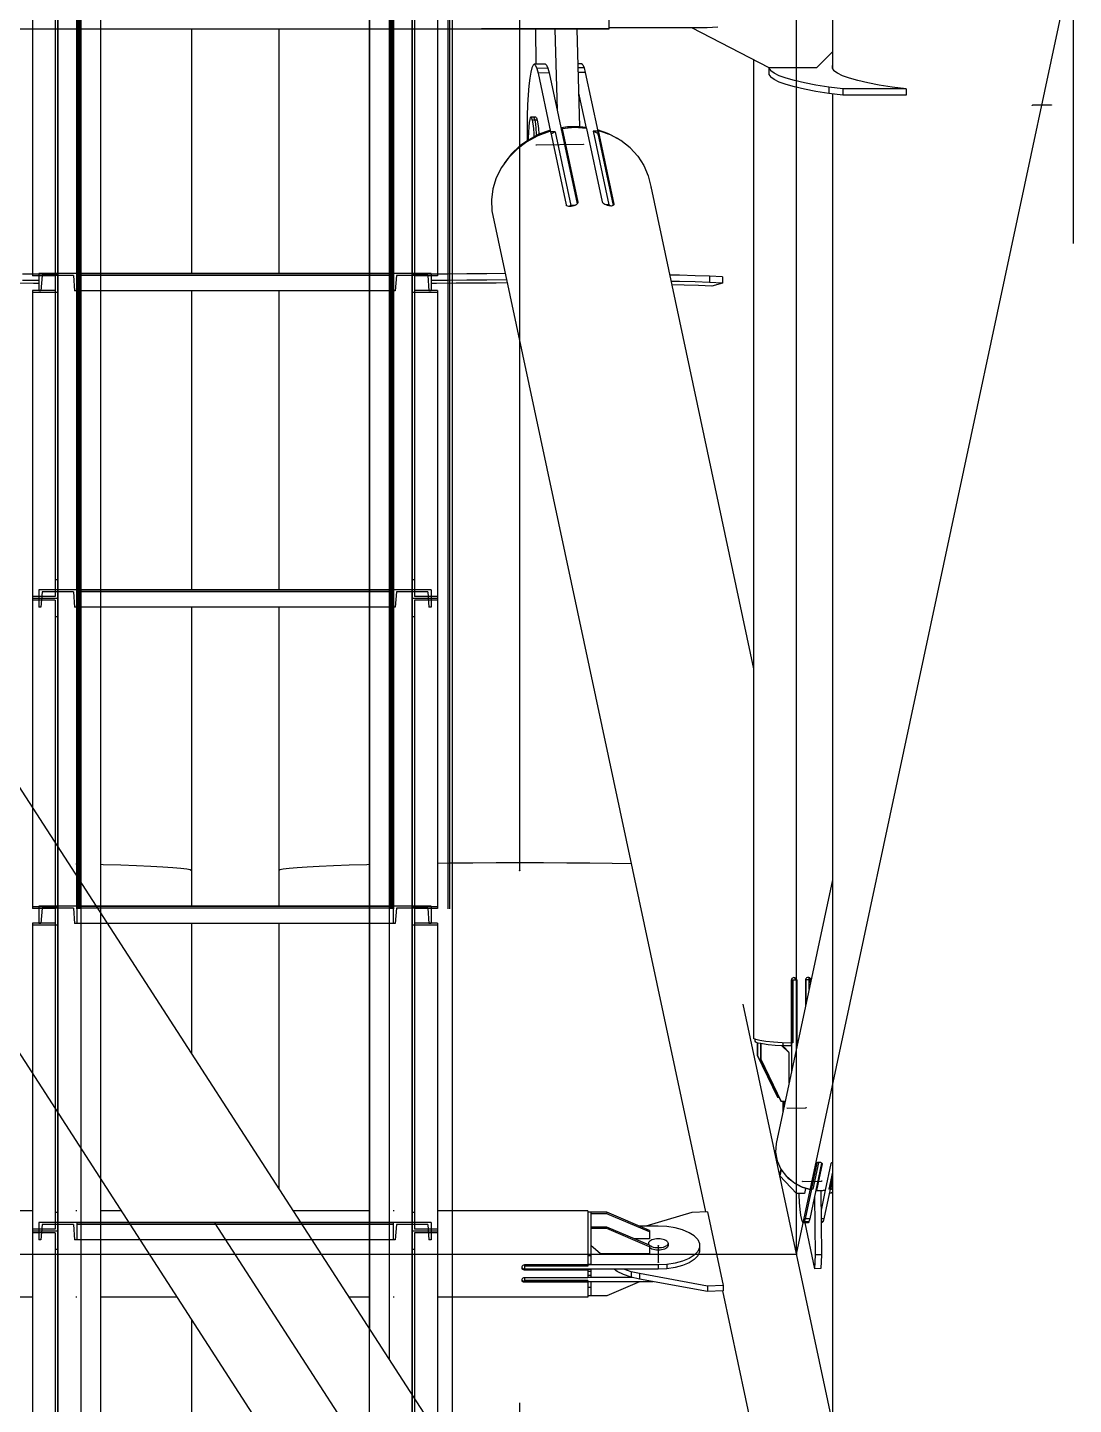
# Model space of a CAD drawing. Header units: millimetres. Extents: x 150209.93 to 150215.05, y 136675.65 to 136679.93.
# Drawn here: x 150211.3362 to 150211.4023, y 136676.8832 to 136676.9703 of the extents above; entities that cross this region are included whole.
import ezdxf

# ---------------------------------------------------------------- set-up
doc = ezdxf.new("R2010")
doc.units = ezdxf.units.MM
doc.header["$LTSCALE"] = 0.25
for name, pattern in [('CENTER', [50.8, 31.75, -6.35, 6.35, -6.35]), ('XKITLINE00', [0]), ('XKITLINE02', [4, 2, -2]), ('XKITLINE03', [6, 3, -1, 1, -1])]:
    doc.linetypes.add(name, pattern=pattern)

# ---------------------------------------------------------------- blocks, each defined once
blk = doc.blocks.new('çatıı')
at = {"color": 8, "linetype": 'CENTER'}
for p, q in [((12195, 6431.43), (12195, 8100.54)), ((12370, 5629.8), (12370, 7286.23)), ((12282.5, 6310.27), (12282.5, 7130.27)), ((12370, 5900.27), (11840, 6720.27)), ((12370, 5900.27), (12195, 6720.27)), ((12282.5, 6310.27), (12370, 6720.27)), ((12362.99, 6673.49), (12357.02, 6673.42)), ((12215.11, 6661.04), (12200.2, 6660.85)), ((12195, 4763.35), (12195, 6431.43)), ((12279.51, 6356.42), (12285.48, 6356.49)), ((12284.42, 6333.24), (12290.39, 6333.32)), ((12238.78, 6312.93), (12238.78, 6307.62)), ((11927.5, 6310.27), (12282.5, 6310.27))]:
    blk.add_line(p, q, dxfattribs=at)
at = {"color": 1, "linetype": 'XKITLINE03'}
for p, q in [((12049.01, 6234.33), (12049, 7919.31)), ((12055, 7919.31), (12055, 6234.33)), ((12147.48, 6234.33), (12147.48, 7919.31)), ((12160.98, 6234.33), (12160.98, 7919.31)), ((12049, 6717.52), (12049, 6620.07)), ((12160.98, 6620.07), (12160.98, 6717.52)), ((12055, 6620.27), (12154.98, 6620.27)), ((12055, 6620.27), (12055, 6620.27)), ((12154.98, 6620.27), (12154.98, 6620.27)), ((12049, 6614.26), (12049, 6517.52)), ((12160.98, 6517.52), (12160.98, 6614.26)), ((12049, 6517.52), (12049, 6420.07)), ((12055, 6520.27), (12154.98, 6520.27)), ((12055, 6520.27), (12055, 6520.27)), ((12154.98, 6520.27), (12154.98, 6520.27)), ((12160.98, 6420.07), (12160.98, 6517.52)), ((12055, 6420.27), (12154.98, 6420.27)), ((12055, 6420.27), (12055, 6420.27)), ((12154.98, 6420.27), (12154.98, 6420.27)), ((12049, 6414.26), (12049, 6317.52)), ((12160.98, 6317.52), (12160.98, 6414.26)), ((12055, 6320.27), (12154.98, 6320.27)), ((12055, 6320.27), (12055, 6320.27)), ((12154.98, 6320.27), (12154.98, 6320.27)), ((12049, 6317.52), (12049, 6220.07)), ((12160.98, 6220.07), (12160.98, 6317.52))]:
    blk.add_line(p, q, dxfattribs=at)
at = {"color": 116, "linetype": 'XKITLINE02', "true_color": 0x136734}
for p, q in [((12054.92, 7919.31), (12054.93, 6234.33)), ((12055, 7919.31), (12055, 6234.33)), ((12055.45, 7919.31), (12055.46, 6234.33)), ((12055.85, 7919.31), (12055.85, 6234.33)), ((12147.48, 7919.31), (12147.48, 6234.33)), ((12153.68, 7919.31), (12153.68, 6234.33)), ((12154.13, 7919.31), (12154.13, 6234.33)), ((12154.53, 7919.31), (12154.53, 6234.33)), ((12154.98, 7919.31), (12154.98, 6234.33)), ((12155.07, 7919.31), (12155.06, 6234.33)), ((12172.3, 7919.31), (12172.3, 6234.33)), ((12172.83, 7919.31), (12172.83, 6234.33)), ((12056.31, 6743.1), (12056.31, 6697.45)), ((12062.5, 6743.1), (12062.5, 6697.45)), ((12147.48, 6743.1), (12147.48, 6697.45)), ((12153.68, 6743.1), (12153.68, 6697.45)), ((12173.68, 6743.1), (12173.68, 6697.45)), ((12041, 6717.52), (12041, 6619.49)), ((12048.2, 6716.94), (12048.2, 6614.27)), ((12049, 6717.52), (12049, 6614.27)), ((12160.98, 6717.52), (12160.98, 6614.27)), ((12161.78, 6716.94), (12161.78, 6614.27)), ((12168.98, 6717.52), (12168.98, 6619.49)), ((12049, 6699.41), (12049, 6620.07)), ((12049, 6620.07), (12041, 6620.07)), ((12048.2, 6619.49), (12041, 6619.49)), ((12043, 6620.27), (12043, 6614.77)), ((12055, 6620.27), (12043, 6620.27)), ((12043, 6620.27), (12043, 6614.77)), ((12044.07, 6619.57), (12043.68, 6614.77)), ((12044.07, 6619.57), (12043.68, 6614.77)), ((12053.94, 6619.57), (12044.07, 6619.57)), ((12049, 6620.09), (12048.2, 6620.09)), ((12048.2, 6620.09), (12048.2, 6518.11)), ((12049, 6620.09), (12049, 6517.52)), ((12053.94, 6619.57), (12054.32, 6614.77)), ((12053.94, 6619.57), (12054.32, 6614.77)), ((12055, 6620.27), (12055, 6614.77)), ((12062.5, 6620.27), (12055, 6620.27)), ((12055, 6620.27), (12055, 6614.77)), ((12055, 6620.27), (12055, 6614.77)), ((12154.98, 6619.57), (12055, 6619.57)), ((12154.98, 6620.27), (12147.48, 6620.27)), ((12154.98, 6620.27), (12154.98, 6614.77)), ((12154.98, 6620.27), (12154.98, 6614.77)), ((12166.98, 6620.27), (12154.98, 6620.27)), ((12154.98, 6620.27), (12154.98, 6614.77)), ((12156.05, 6619.57), (12155.66, 6614.77)), ((12156.05, 6619.57), (12155.66, 6614.77)), ((12165.92, 6619.57), (12156.05, 6619.57)), ((12160.98, 6620.09), (12160.98, 6517.52)), ((12161.78, 6620.09), (12160.98, 6620.09)), ((12168.98, 6620.07), (12160.98, 6620.07)), ((12161.78, 6620.09), (12161.78, 6518.11)), ((12168.98, 6619.49), (12161.78, 6619.49)), ((12165.92, 6619.57), (12166.3, 6614.77)), ((12165.92, 6619.57), (12166.3, 6614.77)), ((12166.98, 6620.27), (12166.98, 6614.77)), ((12166.98, 6620.27), (12166.98, 6614.77)), ((12048.2, 6614.84), (12041, 6614.84)), ((12041, 6614.84), (12041, 6517.52)), ((12049, 6614.26), (12041, 6614.26)), ((12043.68, 6614.77), (12043, 6614.77)), ((12049, 6614.27), (12048.2, 6614.27)), ((12055, 6614.77), (12054.32, 6614.77)), ((12062.5, 6614.77), (12055, 6614.77)), ((12154.98, 6614.77), (12147.48, 6614.77)), ((12155.66, 6614.77), (12154.98, 6614.77)), ((12161.78, 6614.27), (12160.98, 6614.27)), ((12168.98, 6614.26), (12160.98, 6614.26)), ((12168.98, 6614.84), (12161.78, 6614.84)), ((12166.98, 6614.77), (12166.3, 6614.77)), ((12168.98, 6614.84), (12168.98, 6517.52)), ((12049, 6523.35), (12048.2, 6523.35)), ((12161.78, 6523.35), (12160.98, 6523.35)), ((12048.2, 6518.11), (12041, 6518.11)), ((12049, 6517.52), (12041, 6517.52)), ((12041, 6517.52), (12041, 6419.49)), ((12049, 6517.52), (12041, 6517.52)), ((12048.2, 6516.94), (12041, 6516.94)), ((12043, 6520.27), (12043, 6514.77)), ((12055, 6520.27), (12043, 6520.27)), ((12043, 6520.27), (12043, 6514.77)), ((12044.07, 6519.57), (12043.68, 6514.77)), ((12044.07, 6519.57), (12043.68, 6514.77)), ((12053.94, 6519.57), (12044.07, 6519.57)), ((12048.2, 6516.94), (12048.2, 6414.27)), ((12049, 6520.27), (12049, 6517.52)), ((12049, 6517.52), (12049, 6414.27)), ((12053.94, 6519.57), (12054.32, 6514.77)), ((12053.94, 6519.57), (12054.32, 6514.77)), ((12055, 6520.27), (12055, 6514.77)), ((12062.5, 6520.27), (12055, 6520.27)), ((12055, 6520.27), (12055, 6514.77)), ((12055, 6520.27), (12055, 6514.77)), ((12154.98, 6519.57), (12055, 6519.57)), ((12154.98, 6520.27), (12147.48, 6520.27)), ((12154.98, 6520.27), (12154.98, 6514.77)), ((12154.98, 6520.27), (12154.98, 6514.77)), ((12166.98, 6520.27), (12154.98, 6520.27)), ((12154.98, 6520.27), (12154.98, 6514.77)), ((12156.05, 6519.57), (12155.66, 6514.77)), ((12156.05, 6519.57), (12155.66, 6514.77)), ((12165.92, 6519.57), (12156.05, 6519.57)), ((12168.98, 6517.52), (12160.98, 6517.52)), ((12160.98, 6517.52), (12160.98, 6414.27)), ((12168.98, 6517.52), (12160.98, 6517.52)), ((12168.98, 6518.11), (12161.78, 6518.11)), ((12161.78, 6516.94), (12161.78, 6414.27)), ((12168.98, 6516.94), (12161.78, 6516.94)), ((12165.92, 6519.57), (12166.3, 6514.77)), ((12165.92, 6519.57), (12166.3, 6514.77)), ((12166.98, 6520.27), (12166.98, 6514.77)), ((12166.98, 6520.27), (12166.98, 6514.77)), ((12168.98, 6517.52), (12168.98, 6419.49)), ((12043.68, 6514.77), (12043, 6514.77)), ((12055, 6514.77), (12054.32, 6514.77)), ((12062.5, 6514.77), (12055, 6514.77)), ((12154.98, 6514.77), (12147.48, 6514.77)), ((12155.66, 6514.77), (12154.98, 6514.77)), ((12166.98, 6514.77), (12166.3, 6514.77)), ((12049, 6511.72), (12048.2, 6511.72)), ((12161.78, 6511.72), (12160.98, 6511.72)), ((12049, 6438.9), (12049, 6420.07)), ((12056.31, 6427.6), (12056.31, 6343.61)), ((12049, 6420.07), (12041, 6420.07)), ((12048.2, 6419.49), (12041, 6419.49)), ((12043, 6420.27), (12043, 6414.77)), ((12055, 6420.27), (12043, 6420.27)), ((12043, 6420.27), (12043, 6414.77)), ((12044.07, 6419.57), (12043.68, 6414.77)), ((12044.07, 6419.57), (12043.68, 6414.77)), ((12053.94, 6419.57), (12044.07, 6419.57)), ((12049, 6420.09), (12048.2, 6420.09)), ((12048.2, 6420.09), (12048.2, 6318.11)), ((12049, 6420.09), (12049, 6317.52)), ((12053.94, 6419.57), (12054.32, 6414.77)), ((12053.94, 6419.57), (12054.32, 6414.77)), ((12055, 6420.27), (12055, 6414.77)), ((12062.5, 6420.27), (12055, 6420.27)), ((12055, 6420.27), (12055, 6414.77)), ((12055, 6420.27), (12055, 6414.77)), ((12154.98, 6419.57), (12055, 6419.57)), ((12062.5, 6418.01), (12062.5, 6334.02)), ((12154.98, 6420.27), (12147.48, 6420.27)), ((12154.98, 6420.27), (12154.98, 6414.77)), ((12154.98, 6420.27), (12154.98, 6414.77)), ((12166.98, 6420.27), (12154.98, 6420.27)), ((12154.98, 6420.27), (12154.98, 6414.77)), ((12156.05, 6419.57), (12155.66, 6414.77)), ((12156.05, 6419.57), (12155.66, 6414.77)), ((12165.92, 6419.57), (12156.05, 6419.57)), ((12160.98, 6420.09), (12160.98, 6317.52)), ((12161.78, 6420.09), (12160.98, 6420.09)), ((12168.98, 6420.07), (12160.98, 6420.07)), ((12161.78, 6420.09), (12161.78, 6318.11)), ((12168.98, 6419.49), (12161.78, 6419.49)), ((12165.92, 6419.57), (12166.3, 6414.77)), ((12165.92, 6419.57), (12166.3, 6414.77)), ((12166.98, 6420.27), (12166.98, 6414.77)), ((12166.98, 6420.27), (12166.98, 6414.77)), ((12048.2, 6414.84), (12041, 6414.84)), ((12041, 6414.84), (12041, 6317.52)), ((12049, 6414.26), (12041, 6414.26)), ((12043.68, 6414.77), (12043, 6414.77)), ((12049, 6414.27), (12048.2, 6414.27)), ((12055, 6414.77), (12054.32, 6414.77)), ((12064.6, 6414.77), (12055, 6414.77)), ((12154.98, 6414.77), (12147.48, 6414.77)), ((12155.66, 6414.77), (12154.98, 6414.77)), ((12161.78, 6414.27), (12160.98, 6414.27)), ((12168.98, 6414.26), (12160.98, 6414.26)), ((12168.98, 6414.84), (12161.78, 6414.84)), ((12166.98, 6414.77), (12166.3, 6414.77)), ((12168.98, 6414.84), (12168.98, 6317.52)), ((12049, 6408.53), (12049, 6317.52)), ((12043, 6320.27), (12043, 6314.77)), ((12055, 6320.27), (12043, 6320.27)), ((12043, 6320.27), (12043, 6314.77)), ((12049, 6323.35), (12048.2, 6323.35)), ((12055, 6320.27), (12055, 6314.77)), ((12062.5, 6320.27), (12055, 6320.27)), ((12055, 6320.27), (12055, 6314.77)), ((12055, 6320.27), (12055, 6314.77)), ((12125.67, 6320.27), (12071.39, 6320.27)), ((12154.98, 6320.27), (12147.48, 6320.27)), ((12154.98, 6320.27), (12154.98, 6314.77)), ((12154.98, 6320.27), (12154.98, 6314.77)), ((12166.98, 6320.27), (12154.98, 6320.27)), ((12154.98, 6320.27), (12154.98, 6314.77)), ((12161.78, 6323.35), (12160.98, 6323.35)), ((12166.98, 6320.27), (12166.98, 6314.77)), ((12166.98, 6320.27), (12166.98, 6314.77)), ((12048.2, 6318.11), (12041, 6318.11)), ((12041, 6317.52), (12041, 6234.33)), ((12049, 6317.52), (12041, 6317.52)), ((12049, 6317.52), (12041, 6317.52)), ((12048.2, 6316.94), (12041, 6316.94)), ((12044.07, 6319.57), (12043.68, 6314.77)), ((12044.07, 6319.57), (12043.68, 6314.77)), ((12053.94, 6319.57), (12044.07, 6319.57)), ((12048.2, 6316.94), (12048.2, 6217.17)), ((12049, 6317.52), (12049, 6234.33)), ((12053.94, 6319.57), (12054.32, 6314.77)), ((12053.94, 6319.57), (12054.32, 6314.77)), ((12154.98, 6319.57), (12055, 6319.57)), ((12156.05, 6319.57), (12155.66, 6314.77)), ((12156.05, 6319.57), (12155.66, 6314.77)), ((12165.92, 6319.57), (12156.05, 6319.57)), ((12160.98, 6317.52), (12160.98, 6214.27)), ((12168.98, 6317.52), (12160.98, 6317.52)), ((12168.98, 6317.52), (12160.98, 6317.52)), ((12168.98, 6318.11), (12161.78, 6318.11)), ((12161.78, 6316.94), (12161.78, 6214.27)), ((12168.98, 6316.94), (12161.78, 6316.94)), ((12165.92, 6319.57), (12166.3, 6314.77)), ((12165.92, 6319.57), (12166.3, 6314.77)), ((12168.98, 6317.52), (12168.98, 6219.49)), ((12043.68, 6314.77), (12043, 6314.77)), ((12049, 6311.72), (12048.2, 6311.72)), ((12055, 6314.77), (12054.32, 6314.77)), ((12062.5, 6314.77), (12055, 6314.77)), ((12129.23, 6314.77), (12074.94, 6314.77)), ((12154.98, 6314.77), (12147.48, 6314.77)), ((12155.66, 6314.77), (12154.98, 6314.77)), ((12161.78, 6311.72), (12160.98, 6311.72)), ((12166.98, 6314.77), (12166.3, 6314.77))]:
    blk.add_line(p, q, dxfattribs=at)
at = {"color": 8, "linetype": 'XKITLINE00'}
for p, q in [((12293.8, 6748.43), (12293.8, 6690.26)), ((12223.2, 6725.29), (12223.2, 6697.54)), ((12182.19, 6697.45), (12027.8, 6697.45)), ((12091.2, 6697.45), (12091.2, 6620.27)), ((12118.8, 6697.45), (12118.8, 6620.27)), ((12182.36, 6697.48), (12182.19, 6697.45)), ((12182.6, 6697.51), (12182.36, 6697.48)), ((12182.89, 6697.53), (12182.6, 6697.51)), ((12182.89, 6697.51), (12182.6, 6697.51)), ((12183.2, 6697.54), (12182.89, 6697.53)), ((12183.2, 6697.51), (12182.89, 6697.51)), ((12183.2, 6697.54), (12183.2, 6697.51)), ((12223.2, 6697.54), (12183.2, 6697.54)), ((12223.2, 6697.51), (12183.2, 6697.51)), ((12199.92, 6697.51), (12200.1, 6686.36)), ((12206.1, 6697.51), (12206.78, 6671.87)), ((12213.07, 6697.51), (12213.88, 6666.61)), ((12254.2, 6697.88), (12223.2, 6697.88)), ((12223.2, 6697.54), (12223.2, 6697.51)), ((12273.8, 6685.3), (12249.43, 6697.88)), ((12257.64, 6698.15), (12254.2, 6697.88)), ((12293.8, 6690.26), (12288.8, 6685.3)), ((12293.8, 6690.26), (12293.8, 6685.1)), ((12199.21, 6686.11), (12198.83, 6685.28)), ((12199.6, 6686.36), (12199.21, 6686.11)), ((12203.09, 6686.4), (12199.6, 6686.36)), ((12200, 6686.02), (12199.6, 6686.36)), ((12200, 6686.02), (12200.4, 6685.09)), ((12203.48, 6686.06), (12203.09, 6686.4)), ((12203.48, 6686.06), (12203.88, 6685.14)), ((12214.52, 6686.55), (12213.36, 6686.53)), ((12214.92, 6686.21), (12214.52, 6686.55)), ((12214.92, 6686.21), (12215.32, 6685.28)), ((12268.92, 6687.82), (12268.92, 6378.42)), ((12293.8, 6686.02), (12293.76, 6685.97)), ((12293.76, 6685.97), (12293.76, 6685.15)), ((12198.17, 6681.95), (12197.89, 6679.54)), ((12198.48, 6683.88), (12198.17, 6681.95)), ((12198.83, 6685.28), (12198.48, 6683.88)), ((12203.88, 6685.14), (12200.4, 6685.09)), ((12200.4, 6685.09), (12200.79, 6683.61)), ((12204.27, 6683.65), (12200.79, 6683.61)), ((12200.79, 6683.61), (12204.76, 6665)), ((12203.88, 6685.14), (12204.27, 6683.65)), ((12204.27, 6683.65), (12213.11, 6642.22)), ((12215.32, 6685.28), (12213.39, 6685.26)), ((12215.7, 6683.8), (12213.43, 6683.77)), ((12215.32, 6685.28), (12215.7, 6683.8)), ((12215.7, 6683.8), (12219.67, 6665.19)), ((12273.76, 6685.32), (12273.76, 6685.15)), ((12273.76, 6685.15), (12274.31, 6684.33)), ((12273.76, 6685.15), (12273.76, 6683.16)), ((12273.76, 6683.16), (12274.31, 6682.34)), ((12288.8, 6685.3), (12273.8, 6685.3)), ((12275.4, 6683.52), (12274.31, 6684.33)), ((12275.4, 6681.53), (12274.31, 6682.34)), ((12277.03, 6682.72), (12275.4, 6683.52)), ((12277.03, 6680.74), (12275.4, 6681.53)), ((12279.18, 6681.95), (12277.03, 6682.72)), ((12281.83, 6681.2), (12279.18, 6681.95)), ((12293.76, 6685.15), (12294.31, 6684.33)), ((12295.4, 6683.52), (12294.31, 6684.33)), ((12297.03, 6682.72), (12295.4, 6683.52)), ((12299.18, 6681.95), (12297.03, 6682.72)), ((12301.83, 6681.2), (12299.18, 6681.95)), ((12197.89, 6679.54), (12197.67, 6676.71)), ((12213.6, 6677.29), (12215.98, 6666.13)), ((12279.18, 6679.96), (12277.03, 6680.74)), ((12281.83, 6679.21), (12279.18, 6679.96)), ((12284.98, 6680.48), (12281.83, 6681.2)), ((12284.98, 6678.49), (12281.83, 6679.21)), ((12288.59, 6679.8), (12284.98, 6680.48)), ((12288.59, 6677.81), (12284.98, 6678.49)), ((12292.65, 6679.16), (12288.59, 6679.8)), ((12292.65, 6677.17), (12288.59, 6677.81)), ((12297.11, 6678.56), (12292.65, 6679.16)), ((12292.65, 6679.16), (12292.65, 6677.17)), ((12297.11, 6676.58), (12292.65, 6677.17)), ((12317.11, 6678.56), (12297.11, 6678.56)), ((12297.11, 6678.56), (12297.11, 6676.58)), ((12304.98, 6680.48), (12301.83, 6681.2)), ((12308.59, 6679.8), (12304.98, 6680.48)), ((12312.65, 6679.16), (12308.59, 6679.8)), ((12317.11, 6678.56), (12312.65, 6679.16)), ((12317.11, 6678.56), (12317.11, 6676.58)), ((12197.49, 6673.52), (12197.38, 6670.06)), ((12197.67, 6676.71), (12197.49, 6673.52)), ((12293.8, 6677.02), (12293.8, 6105.29)), ((12317.11, 6676.58), (12297.11, 6676.58)), ((12197.38, 6670.06), (12197.33, 6666.41)), ((12198.13, 6668.93), (12197.96, 6667.94)), ((12198.32, 6669.52), (12198.13, 6668.93)), ((12198.53, 6669.67), (12198.32, 6669.52)), ((12199.32, 6669.68), (12198.53, 6669.67)), ((12198.53, 6669.67), (12198.74, 6669.38)), ((12198.74, 6669.38), (12198.94, 6668.66)), ((12199.74, 6668.67), (12198.94, 6668.66)), ((12198.94, 6668.66), (12199.13, 6667.55)), ((12200.12, 6669.69), (12199.32, 6669.68)), ((12199.32, 6669.68), (12199.54, 6669.39)), ((12199.32, 6669.68), (12199.54, 6669.39)), ((12199.54, 6669.39), (12199.74, 6668.67)), ((12199.54, 6669.39), (12199.74, 6668.67)), ((12200.53, 6668.68), (12199.74, 6668.67)), ((12199.74, 6668.67), (12199.93, 6667.56)), ((12199.74, 6668.67), (12199.93, 6667.56)), ((12200.12, 6669.69), (12200.33, 6669.4)), ((12200.33, 6669.4), (12200.53, 6668.68)), ((12200.53, 6668.68), (12200.72, 6667.57)), ((12197.33, 6666.41), (12197.34, 6662.66)), ((12197.73, 6664.95), (12197.68, 6663.1)), ((12197.83, 6666.59), (12197.73, 6664.95)), ((12197.96, 6667.94), (12197.83, 6666.59)), ((12201.02, 6664.23), (12197.83, 6662.54)), ((12199.13, 6667.55), (12199.29, 6666.1)), ((12199.29, 6666.1), (12199.42, 6664.39)), ((12199.42, 6664.39), (12199.46, 6663.4)), ((12199.93, 6667.56), (12200.09, 6666.11)), ((12199.93, 6667.56), (12200.09, 6666.11)), ((12200.09, 6666.11), (12200.21, 6664.4)), ((12200.09, 6666.11), (12200.21, 6664.4)), ((12200.21, 6664.4), (12200.24, 6663.81)), ((12200.21, 6664.4), (12200.24, 6663.81)), ((12204.41, 6665.14), (12200.69, 6663.74)), ((12200.72, 6667.57), (12200.88, 6666.12)), ((12200.88, 6666.12), (12201.01, 6664.41)), ((12201.01, 6664.41), (12201.02, 6664.23)), ((12204.44, 6665.49), (12201.02, 6664.23)), ((12201.02, 6664.23), (12201.09, 6663.89)), ((12204.66, 6665.19), (12204.41, 6665.14)), ((12204.44, 6665.49), (12204.51, 6665.16)), ((12204.66, 6665.19), (12209.63, 6641.94)), ((12204.76, 6665), (12204.75, 6664.81)), ((12206.22, 6665.02), (12204.76, 6665)), ((12206.22, 6665.02), (12204.85, 6664.32)), ((12206.22, 6665.02), (12211.18, 6641.77)), ((12208.15, 6666.32), (12208.12, 6665.59)), ((12210.09, 6666.56), (12208.15, 6666.32)), ((12208.15, 6666.32), (12208.35, 6665.39)), ((12208.35, 6665.39), (12208.32, 6664.66)), ((12208.38, 6666.02), (12208.33, 6664.96)), ((12208.33, 6664.96), (12213.17, 6642.29)), ((12212.27, 6666.34), (12208.38, 6666.02)), ((12208.38, 6666.02), (12213.34, 6642.76)), ((12212.04, 6666.65), (12210.09, 6666.56)), ((12210.09, 6666.56), (12210.18, 6666.17)), ((12213.98, 6666.61), (12212.04, 6666.65)), ((12216.13, 6666.12), (12212.27, 6666.34)), ((12213.98, 6666.61), (12214.06, 6666.24)), ((12215.91, 6666.42), (12213.98, 6666.61)), ((12215.91, 6666.42), (12215.97, 6666.13)), ((12216.13, 6666.12), (12221.09, 6642.86)), ((12219.67, 6665.19), (12218.21, 6665.18)), ((12218.21, 6665.18), (12223.17, 6641.92)), ((12219.64, 6664.44), (12218.21, 6665.18)), ((12222.86, 6664.51), (12219.57, 6665.68)), ((12219.67, 6665.19), (12219.64, 6664.44)), ((12219.64, 6664.44), (12224.49, 6641.7)), ((12219.67, 6665.14), (12219.75, 6664.75)), ((12219.75, 6664.75), (12219.72, 6664.05)), ((12219.78, 6665.39), (12219.73, 6664.3)), ((12219.73, 6664.3), (12224.55, 6641.74)), ((12219.78, 6665.39), (12224.74, 6642.14)), ((12220.02, 6665.34), (12219.78, 6665.39)), ((12223.63, 6664.03), (12220.02, 6665.34)), ((12225.92, 6662.9), (12222.86, 6664.51)), ((12222.86, 6664.51), (12222.91, 6664.29)), ((12194.92, 6660.47), (12192.37, 6658.05)), ((12197.24, 6661.85), (12194.13, 6659.52)), ((12197.83, 6662.54), (12194.92, 6660.47)), ((12200.69, 6663.74), (12197.24, 6661.85)), ((12197.34, 6662.66), (12197.35, 6662.2)), ((12197.68, 6663.1), (12197.68, 6662.43)), ((12226.93, 6662.23), (12223.63, 6664.03)), ((12226.53, 6662.45), (12225.92, 6662.9)), ((12229.84, 6659.98), (12226.93, 6662.23)), ((12229.84, 6659.98), (12232.3, 6657.33)), ((12191.44, 6656.81), (12189.24, 6653.77)), ((12192.37, 6658.05), (12190.23, 6655.34)), ((12194.13, 6659.52), (12191.44, 6656.81)), ((12232.3, 6657.33), (12234.24, 6654.35)), ((12189.24, 6653.77), (12187.58, 6650.5)), ((12190.23, 6655.34), (12189.7, 6654.42)), ((12234.24, 6654.35), (12235.62, 6651.11)), ((12235.62, 6651.11), (12236.4, 6647.69)), ((12186.51, 6647.05), (12186.05, 6643.53)), ((12187.58, 6650.5), (12186.51, 6647.05)), ((12236.4, 6647.69), (12268.92, 6495.31)), ((12236.4, 6647.69), (12236.41, 6647.4)), ((12186.05, 6643.53), (12186.21, 6640.02)), ((12213.24, 6642.36), (12213.05, 6642.15)), ((12213.31, 6642.53), (12213.24, 6642.36)), ((12213.33, 6642.57), (12213.31, 6642.53)), ((12213.34, 6642.76), (12213.33, 6642.57)), ((12221.09, 6642.86), (12221.18, 6642.67)), ((12221.18, 6642.67), (12221.22, 6642.63)), ((12221.22, 6642.63), (12221.36, 6642.46)), ((12221.61, 6642.26), (12221.36, 6642.46)), ((12186.21, 6640.02), (12253.74, 6323.6)), ((12209.63, 6641.94), (12209.71, 6641.76)), ((12209.89, 6641.61), (12209.71, 6641.76)), ((12210.15, 6641.5), (12209.89, 6641.61)), ((12210.47, 6641.43), (12210.15, 6641.5)), ((12210.84, 6641.4), (12210.47, 6641.43)), ((12211.18, 6641.77), (12210.51, 6641.42)), ((12211.25, 6641.43), (12210.84, 6641.4)), ((12212.5, 6641.79), (12211.18, 6641.77)), ((12211.67, 6641.5), (12211.25, 6641.43)), ((12212.08, 6641.61), (12211.67, 6641.5)), ((12212.45, 6641.76), (12212.08, 6641.61)), ((12212.78, 6641.95), (12212.45, 6641.76)), ((12213.05, 6642.15), (12212.78, 6641.95)), ((12221.92, 6642.06), (12221.61, 6642.26)), ((12222.29, 6641.89), (12221.92, 6642.06)), ((12223.17, 6641.92), (12222.25, 6641.91)), ((12222.69, 6641.75), (12222.29, 6641.89)), ((12223.1, 6641.64), (12222.69, 6641.75)), ((12223.5, 6641.58), (12223.1, 6641.64)), ((12223.86, 6641.57), (12223.17, 6641.92)), ((12223.87, 6641.57), (12223.5, 6641.58)), ((12224.2, 6641.6), (12223.87, 6641.57)), ((12224.46, 6641.68), (12224.2, 6641.6)), ((12224.64, 6641.8), (12224.46, 6641.68)), ((12224.74, 6641.95), (12224.64, 6641.8)), ((12224.74, 6642.14), (12224.74, 6641.95)), ((12041.28, 6617.09), (12035.12, 6617.15)), ((12041, 6620.02), (12037.86, 6620.06)), ((12043, 6617.99), (12037.86, 6618.06)), ((12043, 6617.07), (12041.28, 6617.09)), ((12172.13, 6618.06), (12166.98, 6617.99)), ((12168.71, 6617.09), (12166.98, 6617.07)), ((12174.87, 6617.15), (12168.71, 6617.09)), ((12172.13, 6620.06), (12168.98, 6620.02)), ((12178.29, 6620.13), (12172.13, 6620.06)), ((12178.29, 6618.13), (12172.13, 6618.06)), ((12181.17, 6617.2), (12174.87, 6617.15)), ((12184.59, 6620.17), (12178.29, 6620.13)), ((12184.59, 6618.17), (12178.29, 6618.13)), ((12187.57, 6617.23), (12181.17, 6617.2)), ((12190.44, 6620.2), (12184.59, 6620.17)), ((12190.86, 6618.2), (12184.59, 6618.17)), ((12191.07, 6617.24), (12187.57, 6617.23)), ((12245.51, 6619.68), (12242.31, 6619.76)), ((12245.51, 6617.68), (12242.74, 6617.75)), ((12247, 6616.57), (12242.97, 6616.69)), ((12250.42, 6619.55), (12245.51, 6619.68)), ((12250.42, 6617.55), (12245.51, 6617.68)), ((12251.54, 6616.42), (12247, 6616.57)), ((12254.96, 6619.4), (12250.42, 6619.55)), ((12254.96, 6617.4), (12250.42, 6617.55)), ((12255.67, 6616.26), (12251.54, 6616.42)), ((12259.09, 6619.23), (12254.96, 6619.4)), ((12254.96, 6619.4), (12254.96, 6617.4)), ((12259.09, 6617.23), (12254.96, 6617.4)), ((12259.09, 6617.23), (12255.67, 6616.26)), ((12259.09, 6619.23), (12259.09, 6617.23)), ((12091.2, 6614.77), (12091.2, 6520.27)), ((12118.8, 6614.77), (12118.8, 6520.27)), ((11986.35, 6535.83), (12262.11, 6109.19)), ((12091.2, 6514.77), (12091.2, 6431.43)), ((12118.8, 6514.77), (12118.8, 6431.43)), ((11947.88, 6511.36), (12223.64, 6084.72)), ((12055, 6433.54), (12054.72, 6433.55)), ((12155.27, 6433.55), (12154.98, 6433.54)), ((12172.88, 6433.81), (12168.98, 6433.77)), ((12180.13, 6433.87), (12172.88, 6433.81)), ((12187.53, 6433.91), (12180.13, 6433.87)), ((12195, 6433.92), (12187.53, 6433.91)), ((12202.46, 6433.91), (12195, 6433.92)), ((12209.86, 6433.87), (12202.46, 6433.91)), ((12217.12, 6433.81), (12209.86, 6433.87)), ((12224.16, 6433.73), (12217.12, 6433.81)), ((12230.25, 6433.63), (12224.16, 6433.73)), ((12063.34, 6433.35), (12062.5, 6433.37)), ((12068.88, 6433.19), (12063.34, 6433.35)), ((12073.9, 6433.01), (12068.88, 6433.19)), ((12073.9, 6433.01), (12068.88, 6433.19)), ((12078.35, 6432.81), (12073.9, 6433.01)), ((12078.35, 6432.81), (12073.9, 6433.01)), ((12082.2, 6432.6), (12078.35, 6432.81)), ((12082.2, 6432.6), (12078.35, 6432.81)), ((12085.39, 6432.38), (12082.2, 6432.6)), ((12085.39, 6432.38), (12082.2, 6432.6)), ((12087.91, 6432.15), (12085.39, 6432.38)), ((12087.91, 6432.15), (12085.39, 6432.38)), ((12089.73, 6431.91), (12087.91, 6432.15)), ((12089.73, 6431.91), (12087.91, 6432.15)), ((12090.83, 6431.67), (12089.73, 6431.91)), ((12090.83, 6431.67), (12089.73, 6431.91)), ((12091.2, 6431.43), (12090.83, 6431.67)), ((12091.2, 6431.43), (12090.83, 6431.67)), ((12091.2, 6431.43), (12091.2, 6420.27)), ((12119.16, 6431.67), (12118.8, 6431.43)), ((12119.16, 6431.67), (12118.8, 6431.43)), ((12118.8, 6431.43), (12118.8, 6420.27)), ((12120.26, 6431.91), (12119.16, 6431.67)), ((12120.26, 6431.91), (12119.16, 6431.67)), ((12122.08, 6432.15), (12120.26, 6431.91)), ((12122.08, 6432.15), (12120.26, 6431.91)), ((12124.6, 6432.38), (12122.08, 6432.15)), ((12124.6, 6432.38), (12122.08, 6432.15)), ((12127.79, 6432.6), (12124.6, 6432.38)), ((12127.79, 6432.6), (12124.6, 6432.38)), ((12131.64, 6432.81), (12127.79, 6432.6)), ((12131.64, 6432.81), (12127.79, 6432.6)), ((12136.09, 6433.01), (12131.64, 6432.81)), ((12136.09, 6433.01), (12131.64, 6432.81)), ((12141.11, 6433.19), (12136.09, 6433.01)), ((12141.11, 6433.19), (12136.09, 6433.01)), ((12146.65, 6433.35), (12141.11, 6433.19)), ((12147.48, 6433.37), (12146.65, 6433.35)), ((12293.8, 6428.61), (12276, 6345.24)), ((12091.2, 6414.77), (12091.2, 6373.62)), ((12118.8, 6414.77), (12118.8, 6330.92)), ((12280.88, 6397.09), (12280.81, 6396.83)), ((12280.81, 6396.83), (12280.81, 6376.97)), ((12280.84, 6396.92), (12280.87, 6396.88)), ((12281.34, 6396.86), (12280.87, 6396.88)), ((12280.87, 6396.88), (12280.87, 6377.03)), ((12280.98, 6397.32), (12280.88, 6397.09)), ((12281.17, 6397.51), (12280.98, 6397.32)), ((12281.41, 6397.63), (12281.17, 6397.51)), ((12282.38, 6396.87), (12281.34, 6396.86)), ((12281.34, 6396.86), (12281.34, 6377)), ((12281.67, 6397.67), (12281.41, 6397.63)), ((12281.93, 6397.63), (12281.67, 6397.67)), ((12281.68, 6397.67), (12282.38, 6396.87)), ((12282.17, 6397.51), (12281.93, 6397.63)), ((12282.36, 6397.32), (12282.17, 6397.51)), ((12282.31, 6397.38), (12282.42, 6397.16)), ((12282.36, 6397.32), (12282.48, 6397.09)), ((12282.38, 6396.87), (12282.38, 6375.14)), ((12282.42, 6397.16), (12282.46, 6396.9)), ((12282.42, 6397.16), (12282.48, 6397.09)), ((12282.46, 6396.9), (12282.46, 6377.04)), ((12282.46, 6396.9), (12282.53, 6396.83)), ((12282.48, 6397.09), (12282.53, 6396.83)), ((12282.53, 6396.83), (12282.53, 6376.97)), ((12285.35, 6397.12), (12285.31, 6396.86)), ((12285.31, 6396.86), (12285.31, 6388.85)), ((12285.33, 6396.96), (12285.37, 6396.91)), ((12285.47, 6397.36), (12285.35, 6397.12)), ((12286.41, 6396.92), (12285.37, 6396.91)), ((12285.37, 6396.91), (12285.37, 6389.12)), ((12285.65, 6397.55), (12285.47, 6397.36)), ((12285.89, 6397.68), (12285.65, 6397.55)), ((12286.15, 6397.73), (12285.89, 6397.68)), ((12286.4, 6397.69), (12286.15, 6397.73)), ((12286.15, 6397.73), (12286.83, 6396.96)), ((12286.64, 6397.58), (12286.4, 6397.69)), ((12286.83, 6396.96), (12286.41, 6396.92)), ((12286.41, 6396.92), (12286.41, 6394)), ((12286.8, 6397.42), (12286.64, 6397.58)), ((12286.77, 6397.45), (12286.87, 6397.24)), ((12286.82, 6397.4), (12286.92, 6397.17)), ((12286.83, 6396.96), (12286.83, 6395.98)), ((12286.88, 6397.21), (12286.91, 6396.98)), ((12286.91, 6396.98), (12286.98, 6396.91)), ((12286.91, 6396.98), (12286.91, 6396.36)), ((12286.92, 6397.17), (12286.98, 6396.91)), ((12286.98, 6396.91), (12286.98, 6396.67)), ((12269.58, 6378.07), (12268.92, 6378.42)), ((12269.25, 6378.25), (12269.25, 6377.6)), ((12269.25, 6377.6), (12269.53, 6377.27)), ((12270.36, 6376.96), (12269.53, 6377.27)), ((12270.89, 6377.73), (12269.58, 6378.07)), ((12269.98, 6377.11), (12269.98, 6373.14)), ((12270.09, 6377.07), (12270.09, 6373.02)), ((12271.14, 6376.8), (12270.36, 6376.96)), ((12272.78, 6377.45), (12270.89, 6377.73)), ((12271.04, 6376.82), (12271.04, 6371.95)), ((12275.16, 6377.22), (12272.78, 6377.45)), ((12277.9, 6377.06), (12275.16, 6377.22)), ((12280.81, 6376.97), (12277.9, 6377.06)), ((12278.13, 6377.05), (12278.13, 6376.1)), ((12280.77, 6376.98), (12280.77, 6376.03)), ((12281.34, 6377), (12280.87, 6377.03)), ((12280.87, 6377.03), (12280.89, 6377)), ((12281.34, 6377), (12280.89, 6377)), ((12280.89, 6377), (12280.89, 6368.15)), ((12282.46, 6380.15), (12282.38, 6380.15)), ((12282.38, 6377.13), (12282.49, 6377.01)), ((12282.46, 6377.04), (12282.53, 6376.97)), ((12282.49, 6377.01), (12282.49, 6376.02)), ((12282.78, 6376.97), (12282.53, 6376.97)), ((12269.98, 6373.14), (12276.45, 6359.82)), ((12269.98, 6373.14), (12270.09, 6373.02)), ((12270.09, 6373.02), (12276.55, 6359.7)), ((12271.14, 6376.8), (12271.14, 6376.8)), ((12271.14, 6376.8), (12271.14, 6371.83)), ((12271.16, 6376.8), (12271.14, 6376.8)), ((12271.7, 6376.68), (12271.16, 6376.8)), ((12273.5, 6376.44), (12271.7, 6376.68)), ((12275.67, 6376.24), (12273.5, 6376.44)), ((12278.13, 6376.1), (12275.67, 6376.24)), ((12280.09, 6373.93), (12277.87, 6376.12)), ((12279.99, 6374.05), (12277.89, 6376.12)), ((12279.04, 6375.12), (12278.04, 6376.11)), ((12278.93, 6375.24), (12278.05, 6376.11)), ((12278.13, 6376.1), (12278.13, 6376.03)), ((12280.77, 6376.03), (12278.13, 6376.1)), ((12279.04, 6375.12), (12279.04, 6374.99)), ((12280.09, 6373.93), (12280.09, 6364.4)), ((12282.38, 6376.14), (12282.49, 6376.02)), ((12282.57, 6376.02), (12282.49, 6376.02)), ((12271.04, 6371.95), (12277.5, 6358.63)), ((12271.04, 6371.95), (12271.14, 6371.83)), ((12271.14, 6371.83), (12277.61, 6358.51)), ((12276.45, 6359.82), (12276.55, 6359.7)), ((12276.98, 6359.71), (12276.55, 6359.7)), ((12277.5, 6358.63), (12277.61, 6358.51)), ((12278.84, 6358.53), (12277.61, 6358.51)), ((12278.13, 6358.52), (12278.13, 6357.98)), ((12278.13, 6357.98), (12278.16, 6355.35)), ((12278.41, 6357.81), (12278.39, 6357.31)), ((12278.39, 6357.31), (12278.39, 6356.78)), ((12278.39, 6356.78), (12278.39, 6356.44)), ((12278.43, 6358.27), (12278.41, 6357.81)), ((12278.45, 6358.52), (12278.43, 6358.27)), ((12276, 6345.24), (12275.83, 6342.48)), ((12275.83, 6342.48), (12276.34, 6339.73)), ((12276.34, 6339.73), (12277.5, 6337.12)), ((12290.41, 6339.04), (12286.64, 6321.37)), ((12288.85, 6338.97), (12287.06, 6330.56)), ((12289.39, 6339.14), (12287.6, 6330.73)), ((12290.45, 6339.01), (12288.73, 6330.94)), ((12290.55, 6338.8), (12288.76, 6330.39)), ((12288.94, 6339.06), (12288.85, 6338.97)), ((12289.06, 6339.15), (12288.94, 6339.06)), ((12289.27, 6339.21), (12289.06, 6339.15)), ((12289.39, 6339.14), (12289.26, 6339.21)), ((12289.51, 6339.24), (12289.27, 6339.21)), ((12290.17, 6339.15), (12289.39, 6339.14)), ((12289.78, 6339.23), (12289.51, 6339.24)), ((12290.04, 6339.19), (12289.78, 6339.23)), ((12290.27, 6339.12), (12290.04, 6339.19)), ((12290.44, 6339.02), (12290.27, 6339.12)), ((12290.44, 6339.02), (12290.54, 6338.91)), ((12290.54, 6338.91), (12290.55, 6338.8)), ((12293.34, 6338.84), (12291.54, 6330.43)), ((12293.4, 6338.95), (12293.34, 6338.84)), ((12293.54, 6339.06), (12293.4, 6338.95)), ((12293.75, 6339.16), (12293.54, 6339.06)), ((12293.8, 6339.18), (12293.75, 6339.16)), ((12277.46, 6337.21), (12277.18, 6335.9)), ((12277.18, 6335.9), (12277.24, 6334.99)), ((12277.65, 6336.93), (12277.24, 6334.99)), ((12277.24, 6334.99), (12282.49, 6329.4)), ((12277.5, 6337.12), (12279.26, 6334.8)), ((12281.53, 6332.86), (12279.26, 6334.8)), ((12279.64, 6334.47), (12279.88, 6334.19)), ((12281.25, 6333.1), (12279.88, 6334.19)), ((12293.8, 6336.1), (12292.66, 6330.8)), ((12293.8, 6334.3), (12293.1, 6331.04)), ((12293.8, 6334.05), (12293.19, 6331.21)), ((12293.8, 6333.31), (12293.22, 6330.64)), ((12284.2, 6331.42), (12281.53, 6332.86)), ((12281.96, 6332.54), (12281.6, 6332.83)), ((12284.35, 6331.29), (12281.96, 6332.54)), ((12284.98, 6329.43), (12282.49, 6329.4)), ((12283.16, 6329.4), (12283.18, 6329.01)), ((12283.18, 6329.01), (12283.33, 6326.52)), ((12287.06, 6330.56), (12284.2, 6331.42)), ((12284.37, 6331.37), (12284.35, 6331.29)), ((12286.95, 6330.51), (12284.35, 6331.29)), ((12285.31, 6331), (12284.98, 6329.43)), ((12287.15, 6330.73), (12285.15, 6321.36)), ((12286.96, 6330.59), (12286.95, 6330.51)), ((12287.6, 6330.73), (12287.14, 6330.96)), ((12287.14, 6330.92), (12287.15, 6330.73)), ((12287.6, 6330.73), (12287.15, 6330.73)), ((12288.63, 6330.69), (12288.65, 6330.26)), ((12288.74, 6330.68), (12288.65, 6330.26)), ((12289.35, 6330.22), (12288.65, 6330.26)), ((12288.72, 6331.11), (12288.74, 6330.68)), ((12288.73, 6330.94), (12288.76, 6330.39)), ((12290.16, 6330.27), (12288.76, 6330.39)), ((12289.38, 6330.34), (12289.35, 6330.22)), ((12290.05, 6330.21), (12289.35, 6330.22)), ((12290.75, 6330.24), (12290.05, 6330.21)), ((12290.14, 6330.21), (12290.38, 6310.05)), ((12291.54, 6330.43), (12290.16, 6330.27)), ((12291.55, 6330.43), (12290.21, 6324.18)), ((12290.77, 6330.34), (12290.75, 6330.24)), ((12291.44, 6330.3), (12290.75, 6330.24)), ((12293.11, 6330.8), (12291.11, 6321.43)), ((12291.46, 6330.42), (12291.44, 6330.3)), ((12293.1, 6331.04), (12292.66, 6330.8)), ((12293.11, 6330.8), (12292.66, 6330.8)), ((12293.43, 6329.54), (12292.84, 6329.53)), ((12293.1, 6331.04), (12293.11, 6330.8)), ((12293.1, 6330.75), (12293.11, 6330.58)), ((12293.2, 6331), (12293.11, 6330.58)), ((12293.8, 6330.82), (12293.11, 6330.58)), ((12293.18, 6331.4), (12293.2, 6331)), ((12293.19, 6331.21), (12293.22, 6330.64)), ((12293.8, 6330.83), (12293.22, 6330.64)), ((12293.8, 6329.81), (12293.43, 6329.54)), ((12283.33, 6326.52), (12283.53, 6324.33)), ((12288.17, 6328.56), (12288.39, 6310.02)), ((12041, 6323.92), (11993.51, 6323.92)), ((12055, 6323.92), (12054.72, 6323.92)), ((12069.04, 6323.92), (12062.5, 6323.92)), ((12147.48, 6323.92), (12123.32, 6323.92)), ((12155.27, 6323.92), (12154.98, 6323.92)), ((12216.48, 6323.92), (12168.98, 6323.92)), ((12216.48, 6323.92), (12216.48, 6306.81)), ((12217.48, 6323.52), (12216.48, 6323.52)), ((12217.48, 6323.52), (12217.48, 6323.45)), ((12217.48, 6323.45), (12217.48, 6323.43)), ((12222.48, 6323.45), (12217.48, 6323.45)), ((12217.48, 6323.43), (12217.48, 6318.33)), ((12222.48, 6322.99), (12217.48, 6322.99)), ((12222.48, 6323.45), (12222.48, 6322.99)), ((12235.98, 6317.71), (12222.48, 6323.45)), ((12235.98, 6317.24), (12222.48, 6322.99)), ((12249.33, 6323.39), (12234.89, 6319.05)), ((12254.31, 6323.62), (12249.33, 6323.39)), ((12254.31, 6323.62), (12259.27, 6300.37)), ((12283.53, 6324.33), (12283.77, 6322.53)), ((12283.77, 6322.53), (12284.03, 6321.2)), ((12284.03, 6321.2), (12284.32, 6320.39)), ((12284.61, 6320.14), (12284.32, 6320.39)), ((12284.89, 6320.47), (12284.61, 6320.14)), ((12285.15, 6321.36), (12284.89, 6320.47)), ((12286.38, 6320.49), (12284.89, 6320.47)), ((12286.64, 6321.37), (12285.15, 6321.36)), ((12286.38, 6320.49), (12286.1, 6320.16)), ((12286.64, 6321.37), (12286.38, 6320.49)), ((12291.11, 6321.43), (12290.25, 6321.42)), ((12290.85, 6320.55), (12290.26, 6320.54)), ((12290.85, 6320.55), (12290.57, 6320.22)), ((12291.11, 6321.43), (12290.85, 6320.55)), ((12222.48, 6318.78), (12217.48, 6318.78)), ((12217.48, 6318.33), (12217.48, 6318.31)), ((12222.48, 6318.31), (12217.48, 6318.31)), ((12217.48, 6318.31), (12217.48, 6318.3)), ((12217.48, 6318.3), (12217.48, 6312.39)), ((12222.48, 6318.78), (12222.48, 6318.31)), ((12235.98, 6313.03), (12222.48, 6318.78)), ((12235.98, 6312.57), (12222.48, 6318.31)), ((12238.78, 6319.05), (12232.83, 6319.05)), ((12235.98, 6317.71), (12235.98, 6315.03)), ((12241.5, 6318.92), (12238.78, 6319.05)), ((12244.11, 6318.52), (12241.5, 6318.92)), ((12246.48, 6317.88), (12244.11, 6318.52)), ((12248.51, 6317.02), (12246.48, 6317.88)), ((12250.12, 6315.99), (12248.51, 6317.02)), ((12250.12, 6315.99), (12251.24, 6314.82)), ((12286.1, 6320.16), (12284.61, 6320.14)), ((12285.12, 6320.15), (12288.2, 6305.61)), ((12290.57, 6320.22), (12290.26, 6320.22)), ((12220.48, 6310.36), (12217.48, 6313.01)), ((12217.48, 6312.39), (12217.48, 6307)), ((12235.98, 6315.03), (12231.29, 6315.03)), ((12235.73, 6313.89), (12235.68, 6313.63)), ((12235.68, 6313.63), (12235.73, 6313.38)), ((12235.68, 6313.63), (12235.68, 6313.16)), ((12235.87, 6314.13), (12235.73, 6313.89)), ((12235.73, 6313.38), (12235.87, 6313.14)), ((12236.09, 6314.36), (12235.87, 6314.13)), ((12235.87, 6313.14), (12235.96, 6313.04)), ((12235.98, 6313.03), (12235.98, 6310.36)), ((12235.98, 6313.03), (12236.09, 6312.91)), ((12235.98, 6312.32), (12236.09, 6312.2)), ((12236.4, 6314.57), (12236.09, 6314.36)), ((12236.4, 6312.7), (12236.09, 6312.91)), ((12236.4, 6312), (12236.09, 6312.2)), ((12236.79, 6314.74), (12236.4, 6314.57)), ((12236.79, 6312.52), (12236.4, 6312.7)), ((12236.79, 6311.82), (12236.4, 6312)), ((12237.23, 6314.89), (12236.79, 6314.74)), ((12237.23, 6312.38), (12236.79, 6312.52)), ((12237.23, 6311.67), (12236.79, 6311.82)), ((12237.72, 6315), (12237.23, 6314.89)), ((12237.72, 6312.27), (12237.23, 6312.38)), ((12237.72, 6311.57), (12237.23, 6311.67)), ((12238.24, 6315.06), (12237.72, 6315)), ((12238.24, 6312.21), (12237.72, 6312.27)), ((12238.24, 6311.5), (12237.72, 6311.57)), ((12238.78, 6315.08), (12238.24, 6315.06)), ((12238.78, 6312.19), (12238.24, 6312.21)), ((12239.32, 6315.06), (12238.78, 6315.08)), ((12239.32, 6312.21), (12238.78, 6312.19)), ((12238.78, 6312.19), (12238.78, 6311.48)), ((12239.84, 6315), (12239.32, 6315.06)), ((12239.84, 6312.27), (12239.32, 6312.21)), ((12239.84, 6311.57), (12239.32, 6311.5)), ((12240.33, 6314.89), (12239.84, 6315)), ((12240.33, 6312.38), (12239.84, 6312.27)), ((12240.33, 6311.67), (12239.84, 6311.57)), ((12240.77, 6314.74), (12240.33, 6314.89)), ((12240.77, 6312.52), (12240.33, 6312.38)), ((12240.77, 6311.82), (12240.33, 6311.67)), ((12241.15, 6314.57), (12240.77, 6314.74)), ((12241.15, 6312.7), (12240.77, 6312.52)), ((12241.15, 6312), (12240.77, 6311.82)), ((12241.46, 6314.36), (12241.15, 6314.57)), ((12241.46, 6312.91), (12241.15, 6312.7)), ((12241.46, 6312.2), (12241.15, 6312)), ((12241.46, 6314.36), (12241.69, 6314.13)), ((12241.69, 6313.14), (12241.46, 6312.91)), ((12241.69, 6312.43), (12241.46, 6312.2)), ((12241.69, 6314.13), (12241.83, 6313.89)), ((12241.83, 6313.38), (12241.69, 6313.14)), ((12241.83, 6312.68), (12241.69, 6312.43)), ((12241.83, 6313.89), (12241.88, 6313.63)), ((12241.88, 6313.63), (12241.83, 6313.38)), ((12241.88, 6312.93), (12241.83, 6312.68)), ((12241.88, 6313.63), (12241.88, 6312.93)), ((12251.24, 6314.82), (12251.81, 6313.57)), ((12251.81, 6312.29), (12251.24, 6311.03)), ((12251.81, 6313.57), (12251.81, 6310.96)), ((12217.48, 6309.68), (12216.48, 6309.68)), ((12235.98, 6310.36), (12220.48, 6310.36)), ((12238.78, 6311.48), (12238.24, 6311.5)), ((12239.32, 6311.5), (12238.78, 6311.48)), ((12244.11, 6307.33), (12241.5, 6306.94)), ((12246.48, 6307.97), (12244.11, 6307.33)), ((12248.51, 6308.83), (12246.48, 6307.97)), ((12248.51, 6307.5), (12246.48, 6306.65)), ((12250.12, 6309.87), (12248.51, 6308.83)), ((12250.12, 6308.54), (12248.51, 6307.5)), ((12251.24, 6311.03), (12250.12, 6309.87)), ((12251.24, 6309.71), (12250.12, 6308.54)), ((12251.81, 6310.96), (12251.24, 6309.71)), ((12288.39, 6310.02), (12288.2, 6305.61)), ((12290.38, 6310.05), (12288.39, 6310.02)), ((12290.38, 6310.05), (12290.19, 6305.64)), ((12195.67, 6306.25), (12195.63, 6306)), ((12195.63, 6306), (12195.67, 6305.76)), ((12195.65, 6306.14), (12195.67, 6306.04)), ((12195.79, 6306.47), (12195.67, 6306.25)), ((12195.67, 6306.04), (12195.79, 6305.82)), ((12195.67, 6305.76), (12195.79, 6305.53)), ((12195.98, 6306.65), (12195.79, 6306.47)), ((12195.98, 6305.64), (12195.79, 6305.82)), ((12195.98, 6305.36), (12195.79, 6305.53)), ((12196.22, 6306.74), (12195.98, 6306.65)), ((12196.22, 6305.53), (12195.98, 6305.64)), ((12196.22, 6305.25), (12195.98, 6305.36)), ((12196.48, 6306.81), (12196.22, 6306.74)), ((12196.22, 6305.53), (12196.22, 6305.25)), ((12196.48, 6305.49), (12196.22, 6305.53)), ((12196.48, 6305.21), (12196.22, 6305.25)), ((12216.48, 6306.81), (12196.48, 6306.81)), ((12196.48, 6306.81), (12196.48, 6305.48)), ((12216.48, 6306.4), (12196.48, 6306.4)), ((12196.48, 6305.48), (12196.48, 6305.21)), ((12238.78, 6305.48), (12196.48, 6305.48)), ((12216.48, 6305.21), (12196.48, 6305.21)), ((12217.48, 6307), (12216.48, 6307)), ((12216.48, 6306.8), (12216.48, 6306.4)), ((12238.78, 6306.8), (12216.48, 6306.8)), ((12216.48, 6305.48), (12216.48, 6305.21)), ((12216.48, 6305.48), (12216.48, 6305.35)), ((12217.48, 6305.35), (12216.48, 6305.35)), ((12216.48, 6305.21), (12216.48, 6302.73)), ((12217.48, 6304.71), (12216.48, 6304.71)), ((12217.48, 6303.47), (12216.48, 6303.47)), ((12217.48, 6302.88), (12216.48, 6302.88)), ((12230.58, 6302.83), (12216.48, 6302.83)), ((12217.48, 6305.48), (12217.48, 6304.08)), ((12217.48, 6304.08), (12217.48, 6302.88)), ((12225.79, 6304.79), (12224.87, 6305.48)), ((12227.8, 6303.76), (12225.79, 6304.79)), ((12230.18, 6302.92), (12227.8, 6303.76)), ((12230.18, 6304.69), (12227.94, 6305.48)), ((12230.18, 6304.69), (12230.18, 6302.92)), ((12232.84, 6304.06), (12230.18, 6304.69)), ((12232.84, 6302.3), (12230.18, 6302.92)), ((12232.84, 6304.06), (12232.84, 6302.3)), ((12254.3, 6300.14), (12232.84, 6304.06)), ((12241.5, 6306.94), (12238.78, 6306.8)), ((12238.78, 6306.8), (12238.78, 6305.48)), ((12241.5, 6305.61), (12238.78, 6305.48)), ((12241.5, 6306.94), (12241.5, 6305.61)), ((12244.11, 6306.01), (12241.5, 6305.61)), ((12246.48, 6306.65), (12244.11, 6306.01)), ((12290.19, 6305.64), (12288.2, 6305.61)), ((12195.67, 6302.24), (12195.63, 6302.02)), ((12195.63, 6302.02), (12195.67, 6301.81)), ((12195.66, 6302.16), (12195.67, 6302.09)), ((12195.79, 6302.44), (12195.67, 6302.24)), ((12195.67, 6302.09), (12195.79, 6301.89)), ((12195.67, 6301.81), (12195.79, 6301.61)), ((12195.98, 6302.6), (12195.79, 6302.44)), ((12195.95, 6301.76), (12195.79, 6301.89)), ((12195.98, 6301.45), (12195.79, 6301.61)), ((12195.98, 6301.74), (12195.95, 6301.76)), ((12196.22, 6302.7), (12195.98, 6302.6)), ((12196.22, 6301.65), (12195.98, 6301.74)), ((12196.22, 6301.37), (12195.98, 6301.45)), ((12196.48, 6302.73), (12196.22, 6302.7)), ((12196.46, 6301.62), (12196.22, 6301.65)), ((12196.48, 6301.32), (12196.22, 6301.37)), ((12216.48, 6302.73), (12196.48, 6302.73)), ((12196.48, 6302.73), (12196.48, 6301.62)), ((12216.48, 6301.9), (12196.48, 6301.9)), ((12196.48, 6301.62), (12196.48, 6301.32)), ((12216.48, 6301.62), (12196.48, 6301.62)), ((12216.48, 6301.32), (12196.48, 6301.32)), ((12216.48, 6301.9), (12216.48, 6301.5)), ((12216.48, 6301.5), (12216.48, 6296.63)), ((12237.19, 6301.5), (12216.48, 6301.5)), ((12217.48, 6299.67), (12216.48, 6299.67)), ((12217.48, 6301.5), (12217.48, 6298.27)), ((12232.83, 6301.5), (12222.48, 6297.1)), ((12254.3, 6298.37), (12232.84, 6302.3)), ((12259.27, 6300.37), (12254.3, 6300.14)), ((12254.3, 6300.14), (12254.3, 6298.37)), ((12259.27, 6298.6), (12254.3, 6298.37)), ((12259.07, 6298.59), (12293.8, 6135.9)), ((12259.27, 6300.37), (12259.27, 6298.6)), ((12041, 6296.63), (11993.51, 6296.63)), ((12055, 6296.63), (12054.72, 6296.63)), ((12086.67, 6296.63), (12062.5, 6296.63)), ((12147.48, 6296.63), (12140.95, 6296.63)), ((12155.27, 6296.63), (12154.98, 6296.63)), ((12216.48, 6296.63), (12168.98, 6296.63)), ((12217.48, 6297.03), (12216.48, 6297.03)), ((12217.48, 6298.27), (12217.48, 6297.03)), ((12222.48, 6297.1), (12217.48, 6297.1)), ((12091.2, 6289.63), (12091.2, 6248.48))]:
    blk.add_line(p, q, dxfattribs=at)
at = {"color": 7, "linetype": 'XKITLINE00'}
for p, q in [((12056.31, 6697.45), (12056.31, 6427.6)), ((12062.5, 6697.45), (12062.5, 6418.01)), ((12147.48, 6697.45), (12147.48, 6286.53)), ((12153.68, 6697.45), (12153.68, 6276.94)), ((12173.68, 6697.45), (12173.68, 6246)), ((12147.48, 6620.27), (12062.5, 6620.27)), ((12147.48, 6614.77), (12062.5, 6614.77)), ((12147.48, 6520.27), (12062.5, 6520.27)), ((12147.48, 6514.77), (12062.5, 6514.77)), ((12147.48, 6420.27), (12062.5, 6420.27)), ((12147.48, 6414.77), (12064.6, 6414.77)), ((12056.31, 6343.61), (12056.31, 6234.33)), ((12062.5, 6334.02), (12062.5, 6234.33)), ((12071.39, 6320.27), (12062.5, 6320.27)), ((12147.48, 6320.27), (12125.67, 6320.27)), ((12074.94, 6314.77), (12062.5, 6314.77)), ((12147.48, 6314.77), (12129.23, 6314.77))]:
    blk.add_line(p, q, dxfattribs=at)
at = {"color": 8, "linetype": 'XKITLINE00'}
for centre in [(12357.02, 6673.42), (12362.99, 6673.49), (12200.2, 6660.85), (12215.11, 6661.04), (12195, 6431.43), (12195, 6431.43), (12279.51, 6356.42), (12285.48, 6356.49), (12284.42, 6333.24), (12290.39, 6333.32), (12238.78, 6312.93), (12238.78, 6307.62), (12282.5, 6310.27), (12282.5, 6310.27), (12282.5, 6310.27)]:
    blk.add_circle(centre, 0.05, dxfattribs=at)
at = {"color": 1, "linetype": 'XKITLINE00'}
for centre in [(12049, 6620.07), (12055, 6620.27), (12055, 6620.27), (12154.98, 6620.27), (12154.98, 6620.27), (12160.98, 6620.07), (12049, 6614.26), (12160.98, 6614.26), (12049, 6517.52), (12049, 6517.52), (12055, 6520.27), (12055, 6520.27), (12154.98, 6520.27), (12154.98, 6520.27), (12160.98, 6517.52), (12160.98, 6517.52), (12049, 6420.07), (12055, 6420.27), (12055, 6420.27), (12154.98, 6420.27), (12154.98, 6420.27), (12160.98, 6420.07), (12049, 6414.26), (12160.98, 6414.26), (12055, 6320.27), (12055, 6320.27), (12154.98, 6320.27), (12154.98, 6320.27), (12049, 6317.52), (12049, 6317.52), (12160.98, 6317.52), (12160.98, 6317.52)]:
    blk.add_circle(centre, 0.05, dxfattribs=at)

msp = doc.modelspace()

# ---------------------------------------------------------------- block references
at = {"xscale": 0.0002000170049888334, "yscale": 0.0002000170049888334, "zscale": 0.0002000170049888334}
msp.add_blockref('çatıı', (150208.928067, 136675.630592), dxfattribs=at)

doc.saveas('drawing.dxf')
